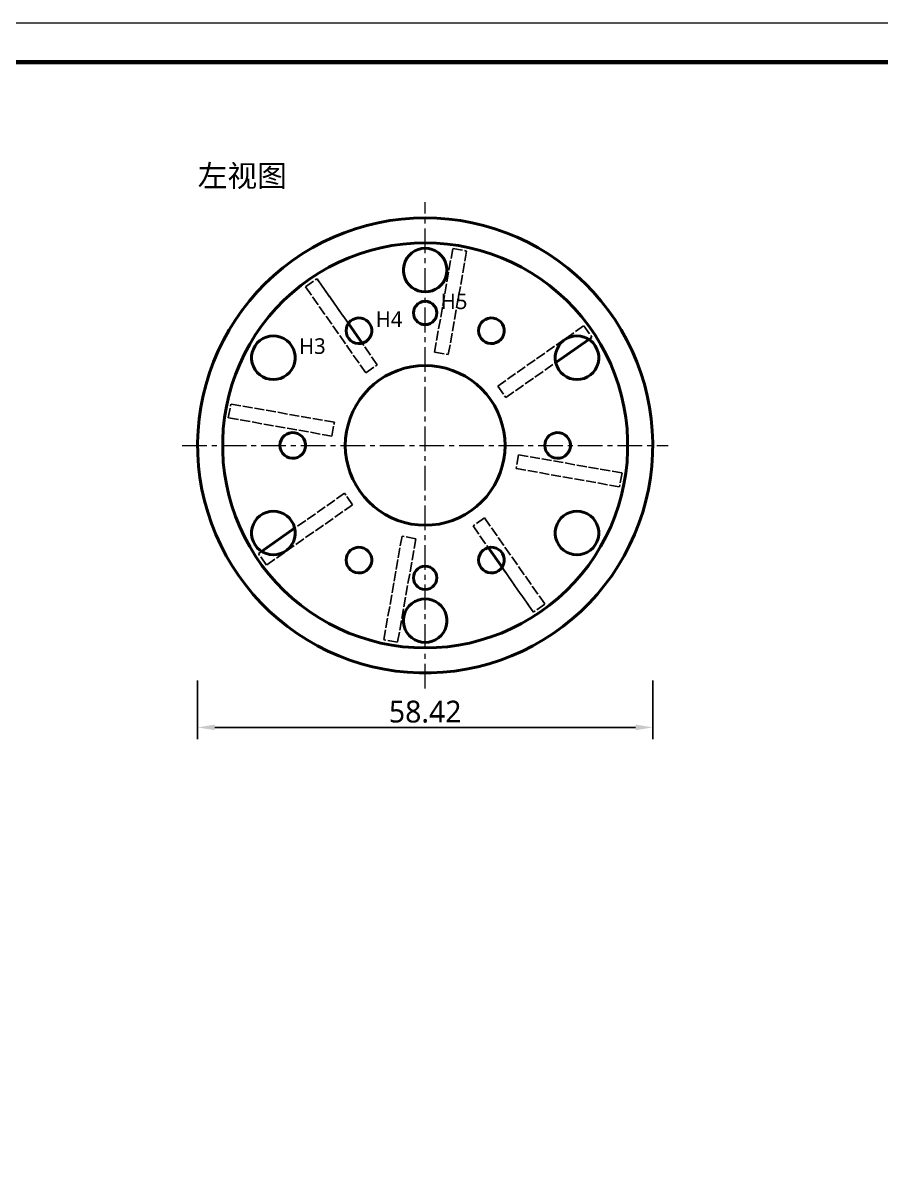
# Model space of a CAD drawing. Header units: millimetres. Extents: x 0 to 420, y 0 to 297.
# Drawn here: x 110.1 to 220.2, y 148.5 to 297 of the extents above; entities that cross this region are included whole.
import ezdxf

# ---------------------------------------------------------------- set-up
doc = ezdxf.new("R2010")
doc.units = ezdxf.units.MM
doc.linetypes.add('CENTER', pattern=[5.08, 3.175, -0.635, 0.635, -0.635])
doc.linetypes.add('DASHED', pattern=[1.524, 1.27, -0.254])
for name, color, linetype, lineweight in [('CENTER', 1, 'CENTER', 18), ('DIM', 3, 'CONTINUOUS', 18), ('FRAME', 7, 'CONTINUOUS', 70), ('HIDDEN', 8, 'DASHED', 25), ('TEXT', 7, 'CONTINUOUS', 25), ('VISIBLE', 7, 'CONTINUOUS', 50)]:
    doc.layers.add(name, color=color, linetype=linetype, lineweight=lineweight)
doc.styles.add('CJK', font='NotoSansCJK-Regular.ttc')
doc.dimstyles.new('GB', dxfattribs={"dimtxt": 2.8, "dimasz": 2.2, "dimexe": 1.5, "dimexo": 1, "dimgap": 0.6, "dimtad": 1, "dimlfac": 100, "dimzin": 12, "dimdsep": 46, "dimtxsty": 'CJK', "dimcen": 2.5, "dimazin": 3, "dimtfac": 0.5, "dimtmove": 2, "dimatfit": 3})

msp = doc.modelspace()

# ---------------------------------------------------------------- linework, layer by layer
at = {"layer": 'CENTER'}
for p, q in [((161.70754, 211.58), (161.70754, 274)), ((130.49754, 242.79), (192.91754, 242.79))]:
    msp.add_line(p, q, dxfattribs=at)
at = {"layer": 'FRAME', "lineweight": 18}
msp.add_lwpolyline([(0, 0), (420, 0), (420, 297), (0, 297)], close=True, dxfattribs=at)
at = {"layer": 'FRAME'}
msp.add_lwpolyline([(25, 5), (415, 5), (415, 292), (25, 292)], close=True, dxfattribs=at)
at = {"layer": 'HIDDEN'}
for points in [[(161.70754, 272), (163.22365, 271.96063), (164.73567, 271.84262), (166.23953, 271.64628), (167.73118, 271.37216), (169.20658, 271.02098), (170.66177, 270.5937), (172.09282, 270.09147), (173.49587, 269.51563), (174.86714, 268.86775), (176.20294, 268.14956), (177.49966, 267.36302), (178.7538, 266.51022), (179.962, 265.59348), (181.12098, 264.61527), (182.22763, 263.57822), (183.27896, 262.48513), (184.27213, 261.33894), (185.20448, 260.14275), (186.07348, 258.89978), (186.8768, 257.61338), (187.61226, 256.28702), (188.27789, 254.92427), (188.87189, 253.52881), (189.39266, 252.10441), (189.8388, 250.65489), (190.2091, 249.18417), (190.50256, 247.69621), (190.7184, 246.19502), (190.85603, 244.68466), (190.91508, 243.16919), (190.89539, 241.65269), (190.79702, 240.13927), (190.62022, 238.63298), (190.36549, 237.13791), (190.03349, 235.65807), (189.62514, 234.19746), (189.14152, 232.76001), (188.58395, 231.3496), (187.95392, 229.97003), (187.25314, 228.62503), (186.48349, 227.31821), (185.64705, 226.05309), (184.74607, 224.8331), (183.78298, 223.66152), (182.76039, 222.5415), (181.68104, 221.47607), (180.54784, 220.4681), (179.36385, 219.5203), (178.13227, 218.63524), (176.8564, 217.81529), (175.5397, 217.06267), (174.18571, 216.37941), (172.79808, 215.76734), (171.38055, 215.22813), (169.93695, 214.76321), (168.47116, 214.37385), (166.98713, 214.0611), (165.48888, 213.82579), (163.98043, 213.66856), (162.46585, 213.58984), (160.94923, 213.58984), (159.43465, 213.66856), (157.9262, 213.82579), (156.42794, 214.0611), (154.94392, 214.37385), (153.47813, 214.76321), (152.03453, 215.22813), (150.617, 215.76734), (149.22937, 216.37941), (147.87538, 217.06267), (146.55867, 217.81529), (145.28281, 218.63524), (144.05123, 219.5203), (142.86724, 220.4681), (141.73404, 221.47607), (140.65469, 222.5415), (139.63209, 223.66152), (138.66901, 224.8331), (137.76803, 226.05309), (136.93159, 227.31821), (136.16194, 228.62503), (135.46116, 229.97003), (134.83113, 231.3496), (134.27356, 232.76001), (133.78994, 234.19746), (133.38158, 235.65807), (133.04959, 237.13791), (132.79485, 238.63298), (132.61806, 240.13927), (132.51969, 241.65269), (132.5, 243.16919), (132.55905, 244.68466), (132.69668, 246.19502), (132.91252, 247.69621), (133.20598, 249.18417), (133.57628, 250.65489), (134.02242, 252.10441), (134.54319, 253.52881), (135.13719, 254.92427), (135.80282, 256.28702), (136.53828, 257.61338), (137.3416, 258.89978), (138.2106, 260.14275), (139.14295, 261.33894), (140.13612, 262.48513), (141.18745, 263.57822), (142.2941, 264.61527), (143.45308, 265.59348), (144.66127, 266.51022), (145.91542, 267.36302), (147.21214, 268.14956), (148.54794, 268.86775), (149.91921, 269.51563), (151.32226, 270.09147), (152.75331, 270.5937), (154.2085, 271.02098), (155.6839, 271.37216), (157.17554, 271.64628), (158.6794, 271.84262), (160.19143, 271.96063), (161.70754, 272)], [(161.70754, 268.79), (163.13982, 268.75052), (164.56775, 268.6322), (165.987, 268.43539), (167.39325, 268.16071), (168.78223, 267.80897), (170.14972, 267.38125), (171.49158, 266.87885), (172.80373, 266.30329), (174.08217, 265.65632), (175.32303, 264.9399), (176.52255, 264.15622), (177.67707, 263.30765), (178.78309, 262.39677), (179.83726, 261.42635), (180.83636, 260.39932), (181.77737, 259.31882), (182.65743, 258.18812), (183.47387, 257.01065), (184.2242, 255.79), (184.90615, 254.52987), (185.51765, 253.23408), (186.05683, 251.90658), (186.52207, 250.55139), (186.91195, 249.17262), (187.22528, 247.77448), (187.46111, 246.36119), (187.61874, 244.93706), (187.69767, 243.50641), (187.69767, 242.07359), (187.61874, 240.64294), (187.46111, 239.21881), (187.22528, 237.80552), (186.91195, 236.40738), (186.52207, 235.02861), (186.05683, 233.67342), (185.51765, 232.34592), (184.90615, 231.05013), (184.2242, 229.79), (183.47387, 228.56935), (182.65743, 227.39188), (181.77737, 226.26118), (180.83636, 225.18068), (179.83726, 224.15365), (178.78309, 223.18323), (177.67707, 222.27235), (176.52255, 221.42378), (175.32303, 220.6401), (174.08217, 219.92368), (172.80373, 219.27671), (171.49158, 218.70115), (170.14972, 218.19875), (168.78223, 217.77103), (167.39325, 217.41929), (165.987, 217.14461), (164.56775, 216.9478), (163.13982, 216.82948), (161.70754, 216.79), (160.27526, 216.82948), (158.84732, 216.9478), (157.42808, 217.14461), (156.02183, 217.41929), (154.63285, 217.77103), (153.26535, 218.19875), (151.9235, 218.70115), (150.61135, 219.27671), (149.33291, 219.92368), (148.09204, 220.6401), (146.89253, 221.42378), (145.73801, 222.27235), (144.63199, 223.18323), (143.57782, 224.15365), (142.57872, 225.18068), (141.63771, 226.26118), (140.75765, 227.39188), (139.94121, 228.56935), (139.19088, 229.79), (138.50893, 231.05013), (137.89743, 232.34592), (137.35825, 233.67342), (136.89301, 235.02861), (136.50313, 236.40738), (136.1898, 237.80552), (135.95396, 239.21881), (135.79634, 240.64294), (135.71741, 242.07359), (135.71741, 243.50641), (135.79634, 244.93706), (135.95396, 246.36119), (136.1898, 247.77448), (136.50313, 249.17262), (136.89301, 250.55139), (137.35825, 251.90658), (137.89743, 253.23408), (138.50893, 254.52987), (139.19088, 255.79), (139.94121, 257.01065), (140.75765, 258.18812), (141.63771, 259.31882), (142.57872, 260.39932), (143.57782, 261.42635), (144.63199, 262.39677), (145.73801, 263.30765), (146.89253, 264.15622), (148.09204, 264.9399), (149.33291, 265.65632), (150.61135, 266.30329), (151.9235, 266.87885), (153.26535, 267.38125), (154.63285, 267.80897), (156.02183, 268.16071), (157.42808, 268.43539), (158.84732, 268.6322), (160.27526, 268.75052), (161.70754, 268.79)], [(161.70754, 268.79), (160.27526, 268.75052), (158.84732, 268.6322), (157.42808, 268.43539), (156.02183, 268.16071), (154.63285, 267.80897), (153.26535, 267.38125), (151.9235, 266.87885), (150.61135, 266.30329), (149.33291, 265.65632), (148.09204, 264.9399), (146.89253, 264.15622), (145.73801, 263.30765), (144.63199, 262.39677), (143.57782, 261.42635), (142.57872, 260.39932), (141.63771, 259.31882), (140.75765, 258.18812), (139.94121, 257.01065), (139.19088, 255.79), (138.50893, 254.52987), (137.89743, 253.23408), (137.35825, 251.90658), (136.89301, 250.55139), (136.50313, 249.17262), (136.1898, 247.77448), (135.95396, 246.36119), (135.79634, 244.93706), (135.71741, 243.50641), (135.71741, 242.07359), (135.79634, 240.64294), (135.95396, 239.21881), (136.1898, 237.80552), (136.50313, 236.40738), (136.89301, 235.02861), (137.35825, 233.67342), (137.89743, 232.34592), (138.50893, 231.05013), (139.19088, 229.79), (139.94121, 228.56935), (140.75765, 227.39188), (141.63771, 226.26118), (142.57872, 225.18068), (143.57782, 224.15365), (144.63199, 223.18323), (145.73801, 222.27235), (146.89253, 221.42378), (148.09204, 220.6401), (149.33291, 219.92368), (150.61135, 219.27671), (151.9235, 218.70115), (153.26535, 218.19875), (154.63285, 217.77103), (156.02183, 217.41929), (157.42808, 217.14461), (158.84732, 216.9478), (160.27526, 216.82948), (161.70754, 216.79), (163.13982, 216.82948), (164.56775, 216.9478), (165.987, 217.14461), (167.39325, 217.41929), (168.78223, 217.77103), (170.14972, 218.19875), (171.49158, 218.70115), (172.80373, 219.27671), (174.08217, 219.92368), (175.32303, 220.6401), (176.52255, 221.42378), (177.67707, 222.27235), (178.78309, 223.18323), (179.83726, 224.15365), (180.83636, 225.18068), (181.77737, 226.26118), (182.65743, 227.39188), (183.47387, 228.56935), (184.2242, 229.79), (184.90615, 231.05013), (185.51765, 232.34592), (186.05683, 233.67342), (186.52207, 235.02861), (186.91195, 236.40738), (187.22528, 237.80552), (187.46111, 239.21881), (187.61874, 240.64294), (187.69767, 242.07359), (187.69767, 243.50641), (187.61874, 244.93706), (187.46111, 246.36119), (187.22528, 247.77448), (186.91195, 249.17262), (186.52207, 250.55139), (186.05683, 251.90658), (185.51765, 253.23408), (184.90615, 254.52987), (184.2242, 255.79), (183.47387, 257.01065), (182.65743, 258.18812), (181.77737, 259.31882), (180.83636, 260.39932), (179.83726, 261.42635), (178.78309, 262.39677), (177.67707, 263.30765), (176.52255, 264.15622), (175.32303, 264.9399), (174.08217, 265.65632), (172.80373, 266.30329), (171.49158, 266.87885), (170.14972, 267.38125), (168.78223, 267.80897), (167.39325, 268.16071), (165.987, 268.43539), (164.56775, 268.6322), (163.13982, 268.75052), (161.70754, 268.79)], [(161.70754, 268.79), (160.27526, 268.75052), (158.84732, 268.6322), (157.42808, 268.43539), (156.02183, 268.16071), (154.63285, 267.80897), (153.26535, 267.38125), (151.9235, 266.87885), (150.61135, 266.30329), (149.33291, 265.65632), (148.09204, 264.9399), (146.89253, 264.15622), (145.73801, 263.30765), (144.63199, 262.39677), (143.57782, 261.42635), (142.57872, 260.39932), (141.63771, 259.31882), (140.75765, 258.18812), (139.94121, 257.01065), (139.19088, 255.79), (138.50893, 254.52987), (137.89743, 253.23408), (137.35825, 251.90658), (136.89301, 250.55139), (136.50313, 249.17262), (136.1898, 247.77448), (135.95396, 246.36119), (135.79634, 244.93706), (135.71741, 243.50641), (135.71741, 242.07359), (135.79634, 240.64294), (135.95396, 239.21881), (136.1898, 237.80552), (136.50313, 236.40738), (136.89301, 235.02861), (137.35825, 233.67342), (137.89743, 232.34592), (138.50893, 231.05013), (139.19088, 229.79), (139.94121, 228.56935), (140.75765, 227.39188), (141.63771, 226.26118), (142.57872, 225.18068), (143.57782, 224.15365), (144.63199, 223.18323), (145.73801, 222.27235), (146.89253, 221.42378), (148.09204, 220.6401), (149.33291, 219.92368), (150.61135, 219.27671), (151.9235, 218.70115), (153.26535, 218.19875), (154.63285, 217.77103), (156.02183, 217.41929), (157.42808, 217.14461), (158.84732, 216.9478), (160.27526, 216.82948), (161.70754, 216.79), (163.13982, 216.82948), (164.56775, 216.9478), (165.987, 217.14461), (167.39325, 217.41929), (168.78223, 217.77103), (170.14972, 218.19875), (171.49158, 218.70115), (172.80373, 219.27671), (174.08217, 219.92368), (175.32303, 220.6401), (176.52255, 221.42378), (177.67707, 222.27235), (178.78309, 223.18323), (179.83726, 224.15365), (180.83636, 225.18068), (181.77737, 226.26118), (182.65743, 227.39188), (183.47387, 228.56935), (184.2242, 229.79), (184.90615, 231.05013), (185.51765, 232.34592), (186.05683, 233.67342), (186.52207, 235.02861), (186.91195, 236.40738), (187.22528, 237.80552), (187.46111, 239.21881), (187.61874, 240.64294), (187.69767, 242.07359), (187.69767, 243.50641), (187.61874, 244.93706), (187.46111, 246.36119), (187.22528, 247.77448), (186.91195, 249.17262), (186.52207, 250.55139), (186.05683, 251.90658), (185.51765, 253.23408), (184.90615, 254.52987), (184.2242, 255.79), (183.47387, 257.01065), (182.65743, 258.18812), (181.77737, 259.31882), (180.83636, 260.39932), (179.83726, 261.42635), (178.78309, 262.39677), (177.67707, 263.30765), (176.52255, 264.15622), (175.32303, 264.9399), (174.08217, 265.65632), (172.80373, 266.30329), (171.49158, 266.87885), (170.14972, 267.38125), (168.78223, 267.80897), (167.39325, 268.16071), (165.987, 268.43539), (164.56775, 268.6322), (163.13982, 268.75052), (161.70754, 268.79)], [(161.70754, 268.09), (161.24667, 268.05181), (160.79838, 267.93829), (160.37489, 267.75253), (159.98774, 267.49959), (159.64751, 267.18639), (159.36347, 266.82145), (159.14337, 266.41475), (158.99322, 265.97736), (158.9171, 265.52122), (158.9171, 265.05878), (158.99322, 264.60264), (159.14337, 264.16525), (159.36347, 263.75855), (159.64751, 263.39361), (159.98774, 263.08041), (160.37489, 262.82747), (160.79838, 262.64171), (161.24667, 262.52819), (161.70754, 262.49), (162.1684, 262.52819), (162.6167, 262.64171), (163.04019, 262.82747), (163.42733, 263.08041), (163.76757, 263.39361), (164.0516, 263.75855), (164.2717, 264.16525), (164.42186, 264.60264), (164.49798, 265.05878), (164.49798, 265.52122), (164.42186, 265.97736), (164.2717, 266.41475), (164.0516, 266.82145), (163.76757, 267.18639), (163.42733, 267.49959), (163.04019, 267.75253), (162.6167, 267.93829), (162.1684, 268.05181), (161.70754, 268.09)], [(162.90499, 254.76398), (165.24924, 268.05888)], [(162.90499, 254.76398), (165.24924, 268.05888)], [(164.67764, 254.45141), (167.02189, 267.74631)], [(164.67764, 254.45141), (167.02189, 267.74631)], [(165.24924, 268.05888), (167.02189, 267.74631)], [(165.24924, 268.05888), (167.02189, 267.74631)], [(146.3441, 263.16216), (147.81858, 264.1946)], [(146.3441, 263.16216), (147.81858, 264.1946)], [(154.08738, 252.10361), (146.3441, 263.16216)], [(154.08738, 252.10361), (146.3441, 263.16216)], [(151.84543, 258.44365), (147.81858, 264.1946)], [(155.56186, 253.13604), (147.81858, 264.1946)], [(161.70754, 261.29), (162.04132, 261.25239), (162.35836, 261.14145), (162.64277, 260.96275), (162.88029, 260.72523), (163.05899, 260.44083), (163.16993, 260.12378), (163.20754, 259.79), (163.16993, 259.45622), (163.05899, 259.13917), (162.88029, 258.85477), (162.64277, 258.61725), (162.35836, 258.43855), (162.04132, 258.32761), (161.70754, 258.29), (161.37376, 258.32761), (161.05671, 258.43855), (160.7723, 258.61725), (160.53479, 258.85477), (160.35609, 259.13917), (160.24515, 259.45622), (160.20754, 259.79), (160.24515, 260.12378), (160.35609, 260.44083), (160.53479, 260.72523), (160.7723, 260.96275), (161.05671, 261.14145), (161.37376, 261.25239), (161.70754, 261.29)], [(151.55754, 257.51243), (151.59039, 257.84006), (151.68765, 258.15464), (151.84543, 258.44365)], [(151.84543, 258.44365), (152.07494, 258.71231), (152.35639, 258.92595), (152.67687, 259.07477), (153.02169, 259.15193), (153.37503, 259.15391), (153.72069, 259.08061), (154.04282, 258.93539), (154.32664, 258.72491), (154.55914, 258.45883), (154.72965, 258.14935), (154.83036, 257.81066), (154.85665, 257.45829), (154.80731, 257.10841), (154.6846, 256.77705), (154.49415, 256.47942), (154.2447, 256.22916), (153.94769, 256.03775), (153.61673, 255.91398)], [(168.55754, 257.51243), (168.59611, 257.86713), (168.71004, 258.20525), (168.89399, 258.51097), (169.13935, 258.77), (169.43466, 258.97023), (169.76612, 259.10229), (170.11821, 259.16001), (170.47448, 259.1407), (170.81827, 259.04524), (171.1335, 258.87812), (171.40543, 258.64714), (171.62135, 258.3631), (171.77117, 258.03928), (171.84787, 257.69083), (171.84787, 257.33404), (171.77117, 256.98558), (171.62135, 256.66177), (171.40543, 256.37773), (171.1335, 256.14675), (170.81827, 255.97962), (170.47448, 255.88417), (170.11821, 255.86485), (169.76612, 255.92257), (169.43466, 256.05464), (169.13935, 256.25486), (168.89399, 256.51389), (168.71004, 256.81961), (168.59611, 257.15773), (168.55754, 257.51243)], [(153.61673, 255.91398), (153.28709, 255.86435), (152.9542, 255.882), (152.63165, 255.96619), (152.33261, 256.1135), (152.06929, 256.31791), (151.85242, 256.57108), (151.69086, 256.86267), (151.59121, 257.18078), (151.55754, 257.51243)], [(171.02114, 250.41015), (182.0797, 258.15344)], [(171.02114, 250.41015), (182.0797, 258.15344)], [(182.0797, 258.15344), (183.11213, 256.67896)], [(182.0797, 258.15344), (183.11213, 256.67896)], [(142.22197, 256.84), (141.7611, 256.80181), (141.31281, 256.68829), (140.88931, 256.50253), (140.50217, 256.24959), (140.16194, 255.93639), (139.8779, 255.57145), (139.6578, 255.16475), (139.50765, 254.72736), (139.43153, 254.27122), (139.43153, 253.80878), (139.50765, 253.35264), (139.6578, 252.91525), (139.8779, 252.50855), (140.16194, 252.14361), (140.50217, 251.83041), (140.88931, 251.57747), (141.31281, 251.39171), (141.7611, 251.27819), (142.22197, 251.24), (142.68283, 251.27819), (143.13113, 251.39171), (143.55462, 251.57747), (143.94176, 251.83041), (144.28199, 252.14361), (144.56603, 252.50855), (144.78613, 252.91525), (144.93629, 253.35264), (145.0124, 253.80878), (145.0124, 254.27122), (144.93629, 254.72736), (144.78613, 255.16475), (144.56603, 255.57145), (144.28199, 255.93639), (143.94176, 256.24959), (143.55462, 256.50253), (143.13113, 256.68829), (142.68283, 256.80181), (142.22197, 256.84)], [(155.56186, 253.13604), (153.61673, 255.91398)], [(172.05358, 248.93568), (183.11213, 256.67896)], [(178.46196, 253.42288), (178.39802, 253.87427), (178.40817, 254.33006), (178.49216, 254.77816), (178.64775, 255.20668), (178.87082, 255.60428), (179.15546, 255.96041), (179.49412, 256.26563), (179.87781, 256.51184), (180.29638, 256.69252), (180.73872, 256.80288), (181.19311, 256.84)], [(178.46196, 253.42288), (178.59861, 252.98711), (178.80428, 252.57935), (179.07351, 252.21044), (179.39912, 251.89021), (179.77245, 251.62717), (180.18358, 251.42832), (180.62157, 251.29895), (181.07476, 251.2425), (181.5311, 251.26047), (181.97845, 251.35239), (182.40491, 251.51581), (182.79912, 251.74637), (183.15062, 252.03796), (183.45003, 252.38281), (183.68941, 252.77174), (183.86238, 253.19441), (183.96433, 253.63958), (183.99256, 254.0954), (183.94632, 254.54975), (183.82683, 254.99053), (183.63728, 255.40603), (183.3827, 255.78519), (183.06988, 256.11792), (182.70712, 256.39537)], [(181.19311, 256.84), (181.59166, 256.81149), (181.98209, 256.72654), (182.35645, 256.58689), (182.70712, 256.39537)], [(182.70712, 256.39537), (183.11213, 256.67896)], [(162.90499, 254.76398), (164.67764, 254.45141)], [(162.90499, 254.76398), (164.67764, 254.45141)], [(161.70754, 253.04), (162.60089, 253.001), (163.48743, 252.88428), (164.36043, 252.69074), (165.21325, 252.42185), (166.03938, 252.07965), (166.83254, 251.66676), (167.5867, 251.18631), (168.29611, 250.64196), (168.95538, 250.03784), (169.55949, 249.37857), (170.10385, 248.66916), (170.5843, 247.915), (170.99719, 247.12184), (171.33939, 246.29571), (171.60828, 245.4429), (171.80182, 244.56989), (171.91853, 243.68335), (171.95754, 242.79), (171.91853, 241.89665), (171.80182, 241.01011), (171.60828, 240.1371), (171.33939, 239.28429), (170.99719, 238.45816), (170.5843, 237.665), (170.10385, 236.91084), (169.55949, 236.20143), (168.95538, 235.54216), (168.29611, 234.93804), (167.5867, 234.39369), (166.83254, 233.91324), (166.03938, 233.50035), (165.21325, 233.15815), (164.36043, 232.88926), (163.48743, 232.69572), (162.60089, 232.579), (161.70754, 232.54), (160.81419, 232.579), (159.92764, 232.69572), (159.05464, 232.88926), (158.20183, 233.15815), (157.3757, 233.50035), (156.58254, 233.91324), (155.82838, 234.39369), (155.11897, 234.93804), (154.45969, 235.54216), (153.85558, 236.20143), (153.31123, 236.91084), (152.83078, 237.665), (152.41788, 238.45816), (152.07569, 239.28429), (151.8068, 240.1371), (151.61326, 241.01011), (151.49654, 241.89665), (151.45754, 242.79), (151.49654, 243.68335), (151.61326, 244.56989), (151.8068, 245.4429), (152.07569, 246.29571), (152.41788, 247.12184), (152.83078, 247.915), (153.31123, 248.66916), (153.85558, 249.37857), (154.45969, 250.03784), (155.11897, 250.64196), (155.82838, 251.18631), (156.58254, 251.66676), (157.3757, 252.07965), (158.20183, 252.42185), (159.05464, 252.69074), (159.92764, 252.88428), (160.81419, 253.001), (161.70754, 253.04)], [(154.08738, 252.10361), (155.56186, 253.13604)], [(154.08738, 252.10361), (155.56186, 253.13604)], [(172.05358, 248.93568), (178.46196, 253.42288)], [(171.02114, 250.41015), (172.05358, 248.93568)], [(171.02114, 250.41015), (172.05358, 248.93568)], [(136.43866, 246.3317), (136.75122, 248.10436)], [(136.43866, 246.3317), (136.75122, 248.10436)], [(150.04613, 245.76011), (136.75122, 248.10436)], [(150.04613, 245.76011), (136.75122, 248.10436)], [(149.73356, 243.98745), (136.43866, 246.3317)], [(149.73356, 243.98745), (136.43866, 246.3317)], [(149.73356, 243.98745), (150.04613, 245.76011)], [(149.73356, 243.98745), (150.04613, 245.76011)], [(143.05754, 242.79), (143.09611, 243.1447), (143.21004, 243.48282), (143.39399, 243.78854), (143.63935, 244.04757), (143.93466, 244.24779), (144.26612, 244.37986), (144.61821, 244.43758), (144.97448, 244.41826), (145.31827, 244.32281), (145.6335, 244.15569), (145.90543, 243.9247), (146.12135, 243.64066), (146.27117, 243.31685), (146.34787, 242.9684), (146.34787, 242.6116), (146.27117, 242.26315), (146.12135, 241.93934), (145.90543, 241.6553), (145.6335, 241.42431), (145.31827, 241.25719), (144.97448, 241.16174), (144.61821, 241.14242), (144.26612, 241.20014), (143.93466, 241.33221), (143.63935, 241.53243), (143.39399, 241.79146), (143.21004, 242.09718), (143.09611, 242.4353), (143.05754, 242.79)], [(177.05754, 242.79), (177.09611, 243.1447), (177.21004, 243.48282), (177.39399, 243.78854), (177.63935, 244.04757), (177.93466, 244.24779), (178.26612, 244.37986), (178.61821, 244.43758), (178.97448, 244.41826), (179.31827, 244.32281), (179.6335, 244.15569), (179.90543, 243.9247), (180.12135, 243.64066), (180.27117, 243.31685), (180.34787, 242.9684), (180.34787, 242.6116), (180.27117, 242.26315), (180.12135, 241.93934), (179.90543, 241.6553), (179.6335, 241.42431), (179.31827, 241.25719), (178.97448, 241.16174), (178.61821, 241.14242), (178.26612, 241.20014), (177.93466, 241.33221), (177.63935, 241.53243), (177.39399, 241.79146), (177.21004, 242.09718), (177.09611, 242.4353), (177.05754, 242.79)], [(173.68152, 241.59255), (173.36895, 239.81989)], [(173.68152, 241.59255), (173.36895, 239.81989)], [(173.68152, 241.59255), (186.97642, 239.2483)], [(173.68152, 241.59255), (186.97642, 239.2483)], [(173.36895, 239.81989), (186.66385, 237.47564)], [(173.36895, 239.81989), (186.66385, 237.47564)], [(186.97642, 239.2483), (186.66385, 237.47564)], [(186.97642, 239.2483), (186.66385, 237.47564)], [(151.3615, 236.64432), (140.30294, 228.90104)], [(151.3615, 236.64432), (144.95311, 232.15712)], [(152.39393, 235.16985), (151.3615, 236.64432)], [(152.39393, 235.16985), (151.3615, 236.64432)], [(152.39393, 235.16985), (141.33538, 227.42656)], [(152.39393, 235.16985), (141.33538, 227.42656)], [(142.22197, 234.34), (141.7741, 234.30395), (141.33776, 234.19672), (140.92419, 234.02108), (140.54404, 233.78155), (140.2071, 233.4843), (139.92204, 233.13698), (139.69621, 232.74854), (139.53542, 232.32898), (139.44381, 231.88909), (139.42375, 231.44022), (139.47573, 230.99392), (139.59844, 230.56168), (139.7887, 230.15464), (140.04163, 229.78326), (140.3507, 229.45713), (140.70795, 229.18463)], [(144.95311, 232.15712), (144.81086, 232.60659), (144.59522, 233.02582), (144.3123, 233.40293), (143.97012, 233.72723), (143.57838, 233.98952), (143.14818, 234.18237), (142.69173, 234.30031), (142.22197, 234.34)], [(169.32769, 233.47639), (167.85322, 232.44396)], [(169.32769, 233.47639), (167.85322, 232.44396)], [(169.32769, 233.47639), (177.07097, 222.41784)], [(169.32769, 233.47639), (177.07097, 222.41784)], [(181.19311, 234.34), (180.73225, 234.30181), (180.28395, 234.18829), (179.86046, 234.00253), (179.47331, 233.74959), (179.13308, 233.43639), (178.84904, 233.07145), (178.62894, 232.66475), (178.47879, 232.22736), (178.40267, 231.77122), (178.40267, 231.30878), (178.47879, 230.85264), (178.62894, 230.41525), (178.84904, 230.00855), (179.13308, 229.64361), (179.47331, 229.33041), (179.86046, 229.07747), (180.28395, 228.89171), (180.73225, 228.77819), (181.19311, 228.74), (181.65398, 228.77819), (182.10227, 228.89171), (182.52576, 229.07747), (182.91291, 229.33041), (183.25314, 229.64361), (183.53718, 230.00855), (183.75728, 230.41525), (183.90743, 230.85264), (183.98355, 231.30878), (183.98355, 231.77122), (183.90743, 232.22736), (183.75728, 232.66475), (183.53718, 233.07145), (183.25314, 233.43639), (182.91291, 233.74959), (182.52576, 234.00253), (182.10227, 234.18829), (181.65398, 234.30181), (181.19311, 234.34)], [(144.95311, 232.15712), (145.01798, 231.6893), (145.0033, 231.21723), (144.90948, 230.75434), (144.7392, 230.3138), (144.49729, 229.90816), (144.19064, 229.54894), (143.82798, 229.24637), (143.41963, 229.00907), (142.97719, 228.84377), (142.51327, 228.75519), (142.04107, 228.74585), (141.574, 228.81601), (141.12538, 228.96367), (140.70795, 229.18463)], [(167.85322, 232.44396), (169.79835, 229.66602)], [(167.85322, 232.44396), (175.5965, 221.3854)], [(158.73743, 231.12859), (156.39318, 217.83369)], [(158.73743, 231.12859), (156.39318, 217.83369)], [(160.51009, 230.81602), (158.16584, 217.52112)], [(160.51009, 230.81602), (158.16584, 217.52112)], [(160.51009, 230.81602), (158.73743, 231.12859)], [(160.51009, 230.81602), (158.73743, 231.12859)], [(140.70795, 229.18463), (140.30294, 228.90104)], [(141.33538, 227.42656), (140.30294, 228.90104)], [(141.33538, 227.42656), (140.30294, 228.90104)], [(151.55754, 228.06757), (151.59611, 228.42227), (151.71004, 228.76039), (151.89399, 229.06611), (152.13935, 229.32514), (152.43466, 229.52536), (152.76612, 229.65743), (153.11821, 229.71515), (153.47448, 229.69583), (153.81827, 229.60038), (154.1335, 229.43325), (154.40543, 229.20227), (154.62135, 228.91823), (154.77117, 228.59442), (154.84787, 228.24596), (154.84787, 227.88917), (154.77117, 227.54072), (154.62135, 227.2169), (154.40543, 226.93286), (154.1335, 226.70188), (153.81827, 226.53476), (153.47448, 226.4393), (153.11821, 226.41999), (152.76612, 226.47771), (152.43466, 226.60977), (152.13935, 226.81), (151.89399, 227.06903), (151.71004, 227.37475), (151.59611, 227.71287), (151.55754, 228.06757)], [(168.55754, 228.06757), (168.59732, 228.4277), (168.71474, 228.77046), (168.90415, 229.07933), (169.1564, 229.33942), (169.45933, 229.53818), (169.79835, 229.66602)], [(169.79835, 229.66602), (170.1572, 229.7168), (170.51849, 229.688), (170.86477, 229.58102), (171.17934, 229.40102), (171.44702, 229.15669), (171.6549, 228.8598), (171.79295, 228.52469), (171.85451, 228.16753), (171.8366, 227.80554), (171.74009, 227.4562), (171.56965, 227.13635)], [(161.70754, 227.29), (162.04132, 227.25239), (162.35836, 227.14145), (162.64277, 226.96275), (162.88029, 226.72523), (163.05899, 226.44083), (163.16993, 226.12378), (163.20754, 225.79), (163.16993, 225.45622), (163.05899, 225.13917), (162.88029, 224.85477), (162.64277, 224.61725), (162.35836, 224.43855), (162.04132, 224.32761), (161.70754, 224.29), (161.37376, 224.32761), (161.05671, 224.43855), (160.7723, 224.61725), (160.53479, 224.85477), (160.35609, 225.13917), (160.24515, 225.45622), (160.20754, 225.79), (160.24515, 226.12378), (160.35609, 226.44083), (160.53479, 226.72523), (160.7723, 226.96275), (161.05671, 227.14145), (161.37376, 227.25239), (161.70754, 227.29)], [(171.56965, 227.13635), (171.34342, 226.87079), (171.06641, 226.65872), (170.75101, 226.50964), (170.41131, 226.4302), (170.06251, 226.42395), (169.72019, 226.49118), (169.39965, 226.62888), (169.11523, 226.83089), (168.87964, 227.08819), (168.70341, 227.38926), (168.59442, 227.72066), (168.55754, 228.06757)], [(171.56965, 227.13635), (175.5965, 221.3854)], [(161.70754, 223.09), (161.24667, 223.05181), (160.79838, 222.93829), (160.37489, 222.75253), (159.98774, 222.49959), (159.64751, 222.18639), (159.36347, 221.82145), (159.14337, 221.41475), (158.99322, 220.97736), (158.9171, 220.52122), (158.9171, 220.05878), (158.99322, 219.60264), (159.14337, 219.16525), (159.36347, 218.75855), (159.64751, 218.39361), (159.98774, 218.08041), (160.37489, 217.82747), (160.79838, 217.64171), (161.24667, 217.52819), (161.70754, 217.49), (162.1684, 217.52819), (162.6167, 217.64171), (163.04019, 217.82747), (163.42733, 218.08041), (163.76757, 218.39361), (164.0516, 218.75855), (164.2717, 219.16525), (164.42186, 219.60264), (164.49798, 220.05878), (164.49798, 220.52122), (164.42186, 220.97736), (164.2717, 221.41475), (164.0516, 221.82145), (163.76757, 222.18639), (163.42733, 222.49959), (163.04019, 222.75253), (162.6167, 222.93829), (162.1684, 223.05181), (161.70754, 223.09)], [(177.07097, 222.41784), (175.5965, 221.3854)], [(177.07097, 222.41784), (175.5965, 221.3854)], [(158.16584, 217.52112), (156.39318, 217.83369)], [(158.16584, 217.52112), (156.39318, 217.83369)]]:
    msp.add_lwpolyline(points, dxfattribs=at)
at = {"layer": 'VISIBLE'}
for points in [[(161.70754, 272), (163.22365, 271.96063), (164.73567, 271.84262), (166.23953, 271.64628), (167.73118, 271.37216), (169.20658, 271.02098), (170.66177, 270.5937), (172.09282, 270.09147), (173.49587, 269.51563), (174.86714, 268.86775), (176.20294, 268.14956), (177.49966, 267.36302), (178.7538, 266.51022), (179.962, 265.59348), (181.12098, 264.61527), (182.22763, 263.57822), (183.27896, 262.48513), (184.27213, 261.33894), (185.20448, 260.14275), (186.07348, 258.89978), (186.8768, 257.61338), (187.61226, 256.28702), (188.27789, 254.92427), (188.87189, 253.52881), (189.39266, 252.10441), (189.8388, 250.65489), (190.2091, 249.18417), (190.50256, 247.69621), (190.7184, 246.19502), (190.85603, 244.68466), (190.91508, 243.16919), (190.89539, 241.65269), (190.79702, 240.13927), (190.62022, 238.63298), (190.36549, 237.13791), (190.03349, 235.65807), (189.62514, 234.19746), (189.14152, 232.76001), (188.58395, 231.3496), (187.95392, 229.97003), (187.25314, 228.62503), (186.48349, 227.31821), (185.64705, 226.05309), (184.74607, 224.8331), (183.78298, 223.66152), (182.76039, 222.5415), (181.68104, 221.47607), (180.54784, 220.4681), (179.36385, 219.5203), (178.13227, 218.63524), (176.8564, 217.81529), (175.5397, 217.06267), (174.18571, 216.37941), (172.79808, 215.76734), (171.38055, 215.22813), (169.93695, 214.76321), (168.47116, 214.37385), (166.98713, 214.0611), (165.48888, 213.82579), (163.98043, 213.66856), (162.46585, 213.58984), (160.94923, 213.58984), (159.43465, 213.66856), (157.9262, 213.82579), (156.42794, 214.0611), (154.94392, 214.37385), (153.47813, 214.76321), (152.03453, 215.22813), (150.617, 215.76734), (149.22937, 216.37941), (147.87538, 217.06267), (146.55867, 217.81529), (145.28281, 218.63524), (144.05123, 219.5203), (142.86724, 220.4681), (141.73404, 221.47607), (140.65469, 222.5415), (139.63209, 223.66152), (138.66901, 224.8331), (137.76803, 226.05309), (136.93159, 227.31821), (136.16194, 228.62503), (135.46116, 229.97003), (134.83113, 231.3496), (134.27356, 232.76001), (133.78994, 234.19746), (133.38158, 235.65807), (133.04959, 237.13791), (132.79485, 238.63298), (132.61806, 240.13927), (132.51969, 241.65269), (132.5, 243.16919), (132.55905, 244.68466), (132.69668, 246.19502), (132.91252, 247.69621), (133.20598, 249.18417), (133.57628, 250.65489), (134.02242, 252.10441), (134.54319, 253.52881), (135.13719, 254.92427), (135.80282, 256.28702), (136.53828, 257.61338), (137.3416, 258.89978), (138.2106, 260.14275), (139.14295, 261.33894), (140.13612, 262.48513), (141.18745, 263.57822), (142.2941, 264.61527), (143.45308, 265.59348), (144.66127, 266.51022), (145.91542, 267.36302), (147.21214, 268.14956), (148.54794, 268.86775), (149.91921, 269.51563), (151.32226, 270.09147), (152.75331, 270.5937), (154.2085, 271.02098), (155.6839, 271.37216), (157.17554, 271.64628), (158.6794, 271.84262), (160.19143, 271.96063), (161.70754, 272)], [(161.70754, 268.79), (163.13982, 268.75052), (164.56775, 268.6322), (165.987, 268.43539), (167.39325, 268.16071), (168.78223, 267.80897), (170.14972, 267.38125), (171.49158, 266.87885), (172.80373, 266.30329), (174.08217, 265.65632), (175.32303, 264.9399), (176.52255, 264.15622), (177.67707, 263.30765), (178.78309, 262.39677), (179.83726, 261.42635), (180.83636, 260.39932), (181.77737, 259.31882), (182.65743, 258.18812), (183.47387, 257.01065), (184.2242, 255.79), (184.90615, 254.52987), (185.51765, 253.23408), (186.05683, 251.90658), (186.52207, 250.55139), (186.91195, 249.17262), (187.22528, 247.77448), (187.46111, 246.36119), (187.61874, 244.93706), (187.69767, 243.50641), (187.69767, 242.07359), (187.61874, 240.64294), (187.46111, 239.21881), (187.22528, 237.80552), (186.91195, 236.40738), (186.52207, 235.02861), (186.05683, 233.67342), (185.51765, 232.34592), (184.90615, 231.05013), (184.2242, 229.79), (183.47387, 228.56935), (182.65743, 227.39188), (181.77737, 226.26118), (180.83636, 225.18068), (179.83726, 224.15365), (178.78309, 223.18323), (177.67707, 222.27235), (176.52255, 221.42378), (175.32303, 220.6401), (174.08217, 219.92368), (172.80373, 219.27671), (171.49158, 218.70115), (170.14972, 218.19875), (168.78223, 217.77103), (167.39325, 217.41929), (165.987, 217.14461), (164.56775, 216.9478), (163.13982, 216.82948), (161.70754, 216.79), (160.27526, 216.82948), (158.84732, 216.9478), (157.42808, 217.14461), (156.02183, 217.41929), (154.63285, 217.77103), (153.26535, 218.19875), (151.9235, 218.70115), (150.61135, 219.27671), (149.33291, 219.92368), (148.09204, 220.6401), (146.89253, 221.42378), (145.73801, 222.27235), (144.63199, 223.18323), (143.57782, 224.15365), (142.57872, 225.18068), (141.63771, 226.26118), (140.75765, 227.39188), (139.94121, 228.56935), (139.19088, 229.79), (138.50893, 231.05013), (137.89743, 232.34592), (137.35825, 233.67342), (136.89301, 235.02861), (136.50313, 236.40738), (136.1898, 237.80552), (135.95396, 239.21881), (135.79634, 240.64294), (135.71741, 242.07359), (135.71741, 243.50641), (135.79634, 244.93706), (135.95396, 246.36119), (136.1898, 247.77448), (136.50313, 249.17262), (136.89301, 250.55139), (137.35825, 251.90658), (137.89743, 253.23408), (138.50893, 254.52987), (139.19088, 255.79), (139.94121, 257.01065), (140.75765, 258.18812), (141.63771, 259.31882), (142.57872, 260.39932), (143.57782, 261.42635), (144.63199, 262.39677), (145.73801, 263.30765), (146.89253, 264.15622), (148.09204, 264.9399), (149.33291, 265.65632), (150.61135, 266.30329), (151.9235, 266.87885), (153.26535, 267.38125), (154.63285, 267.80897), (156.02183, 268.16071), (157.42808, 268.43539), (158.84732, 268.6322), (160.27526, 268.75052), (161.70754, 268.79)], [(161.70754, 268.09), (161.24667, 268.05181), (160.79838, 267.93829), (160.37489, 267.75253), (159.98774, 267.49959), (159.64751, 267.18639), (159.36347, 266.82145), (159.14337, 266.41475), (158.99322, 265.97736), (158.9171, 265.52122), (158.9171, 265.05878), (158.99322, 264.60264), (159.14337, 264.16525), (159.36347, 263.75855), (159.64751, 263.39361), (159.98774, 263.08041), (160.37489, 262.82747), (160.79838, 262.64171), (161.24667, 262.52819), (161.70754, 262.49), (162.1684, 262.52819), (162.6167, 262.64171), (163.04019, 262.82747), (163.42733, 263.08041), (163.76757, 263.39361), (164.0516, 263.75855), (164.2717, 264.16525), (164.42186, 264.60264), (164.49798, 265.05878), (164.49798, 265.52122), (164.42186, 265.97736), (164.2717, 266.41475), (164.0516, 266.82145), (163.76757, 267.18639), (163.42733, 267.49959), (163.04019, 267.75253), (162.6167, 267.93829), (162.1684, 268.05181), (161.70754, 268.09)], [(161.70754, 261.29), (161.37376, 261.25239), (161.05671, 261.14145), (160.7723, 260.96275), (160.53479, 260.72523), (160.35609, 260.44083), (160.24515, 260.12378), (160.20754, 259.79), (160.24515, 259.45622), (160.35609, 259.13917), (160.53479, 258.85477), (160.7723, 258.61725), (161.05671, 258.43855), (161.37376, 258.32761), (161.70754, 258.29), (162.04132, 258.32761), (162.35836, 258.43855), (162.64277, 258.61725), (162.88029, 258.85477), (163.05899, 259.13917), (163.16993, 259.45622), (163.20754, 259.79), (163.16993, 260.12378), (163.05899, 260.44083), (162.88029, 260.72523), (162.64277, 260.96275), (162.35836, 261.14145), (162.04132, 261.25239), (161.70754, 261.29)], [(151.55754, 257.51243), (151.59611, 257.15773), (151.71004, 256.81961), (151.89399, 256.51389), (152.13935, 256.25486), (152.43466, 256.05464), (152.76612, 255.92257), (153.11821, 255.86485), (153.47448, 255.88417), (153.81827, 255.97962), (154.1335, 256.14675), (154.40543, 256.37773), (154.62135, 256.66177), (154.77117, 256.98558), (154.84787, 257.33404), (154.84787, 257.69083), (154.77117, 258.03928), (154.62135, 258.3631), (154.40543, 258.64714), (154.1335, 258.87812), (153.81827, 259.04524), (153.47448, 259.1407), (153.11821, 259.16001), (152.76612, 259.10229), (152.43466, 258.97023), (152.13935, 258.77), (151.89399, 258.51097), (151.71004, 258.20525), (151.59611, 257.86713), (151.55754, 257.51243)], [(153.61673, 255.91398), (151.84543, 258.44365)], [(168.55754, 257.51243), (168.59611, 257.15773), (168.71004, 256.81961), (168.89399, 256.51389), (169.13935, 256.25486), (169.43466, 256.05464), (169.76612, 255.92257), (170.11821, 255.86485), (170.47448, 255.88417), (170.81827, 255.97962), (171.1335, 256.14675), (171.40543, 256.37773), (171.62135, 256.66177), (171.77117, 256.98558), (171.84787, 257.33404), (171.84787, 257.69083), (171.77117, 258.03928), (171.62135, 258.3631), (171.40543, 258.64714), (171.1335, 258.87812), (170.81827, 259.04524), (170.47448, 259.1407), (170.11821, 259.16001), (169.76612, 259.10229), (169.43466, 258.97023), (169.13935, 258.77), (168.89399, 258.51097), (168.71004, 258.20525), (168.59611, 257.86713), (168.55754, 257.51243)], [(142.22197, 256.84), (141.7611, 256.80181), (141.31281, 256.68829), (140.88931, 256.50253), (140.50217, 256.24959), (140.16194, 255.93639), (139.8779, 255.57145), (139.6578, 255.16475), (139.50765, 254.72736), (139.43153, 254.27122), (139.43153, 253.80878), (139.50765, 253.35264), (139.6578, 252.91525), (139.8779, 252.50855), (140.16194, 252.14361), (140.50217, 251.83041), (140.88931, 251.57747), (141.31281, 251.39171), (141.7611, 251.27819), (142.22197, 251.24), (142.68283, 251.27819), (143.13113, 251.39171), (143.55462, 251.57747), (143.94176, 251.83041), (144.28199, 252.14361), (144.56603, 252.50855), (144.78613, 252.91525), (144.93629, 253.35264), (145.0124, 253.80878), (145.0124, 254.27122), (144.93629, 254.72736), (144.78613, 255.16475), (144.56603, 255.57145), (144.28199, 255.93639), (143.94176, 256.24959), (143.55462, 256.50253), (143.13113, 256.68829), (142.68283, 256.80181), (142.22197, 256.84)], [(181.19311, 256.84), (180.73225, 256.80181), (180.28395, 256.68829), (179.86046, 256.50253), (179.47331, 256.24959), (179.13308, 255.93639), (178.84904, 255.57145), (178.62894, 255.16475), (178.47879, 254.72736), (178.40267, 254.27122), (178.40267, 253.80878), (178.47879, 253.35264), (178.62894, 252.91525), (178.84904, 252.50855), (179.13308, 252.14361), (179.47331, 251.83041), (179.86046, 251.57747), (180.28395, 251.39171), (180.73225, 251.27819), (181.19311, 251.24), (181.65398, 251.27819), (182.10227, 251.39171), (182.52576, 251.57747), (182.91291, 251.83041), (183.25314, 252.14361), (183.53718, 252.50855), (183.75728, 252.91525), (183.90743, 253.35264), (183.98355, 253.80878), (183.98355, 254.27122), (183.90743, 254.72736), (183.75728, 255.16475), (183.53718, 255.57145), (183.25314, 255.93639), (182.91291, 256.24959), (182.52576, 256.50253), (182.10227, 256.68829), (181.65398, 256.80181), (181.19311, 256.84)], [(178.46196, 253.42288), (182.70712, 256.39537)], [(161.70754, 253.04), (162.60089, 253.001), (163.48743, 252.88428), (164.36043, 252.69074), (165.21325, 252.42185), (166.03938, 252.07965), (166.83254, 251.66676), (167.5867, 251.18631), (168.29611, 250.64196), (168.95538, 250.03784), (169.55949, 249.37857), (170.10385, 248.66916), (170.5843, 247.915), (170.99719, 247.12184), (171.33939, 246.29571), (171.60828, 245.4429), (171.80182, 244.56989), (171.91853, 243.68335), (171.95754, 242.79), (171.91853, 241.89665), (171.80182, 241.01011), (171.60828, 240.1371), (171.33939, 239.28429), (170.99719, 238.45816), (170.5843, 237.665), (170.10385, 236.91084), (169.55949, 236.20143), (168.95538, 235.54216), (168.29611, 234.93804), (167.5867, 234.39369), (166.83254, 233.91324), (166.03938, 233.50035), (165.21325, 233.15815), (164.36043, 232.88926), (163.48743, 232.69572), (162.60089, 232.579), (161.70754, 232.54), (160.81419, 232.579), (159.92764, 232.69572), (159.05464, 232.88926), (158.20183, 233.15815), (157.3757, 233.50035), (156.58254, 233.91324), (155.82838, 234.39369), (155.11897, 234.93804), (154.45969, 235.54216), (153.85558, 236.20143), (153.31123, 236.91084), (152.83078, 237.665), (152.41788, 238.45816), (152.07569, 239.28429), (151.8068, 240.1371), (151.61326, 241.01011), (151.49654, 241.89665), (151.45754, 242.79), (151.49654, 243.68335), (151.61326, 244.56989), (151.8068, 245.4429), (152.07569, 246.29571), (152.41788, 247.12184), (152.83078, 247.915), (153.31123, 248.66916), (153.85558, 249.37857), (154.45969, 250.03784), (155.11897, 250.64196), (155.82838, 251.18631), (156.58254, 251.66676), (157.3757, 252.07965), (158.20183, 252.42185), (159.05464, 252.69074), (159.92764, 252.88428), (160.81419, 253.001), (161.70754, 253.04)], [(143.05754, 242.79), (143.09611, 242.4353), (143.21004, 242.09718), (143.39399, 241.79146), (143.63935, 241.53243), (143.93466, 241.33221), (144.26612, 241.20014), (144.61821, 241.14242), (144.97448, 241.16174), (145.31827, 241.25719), (145.6335, 241.42431), (145.90543, 241.6553), (146.12135, 241.93934), (146.27117, 242.26315), (146.34787, 242.6116), (146.34787, 242.9684), (146.27117, 243.31685), (146.12135, 243.64066), (145.90543, 243.9247), (145.6335, 244.15569), (145.31827, 244.32281), (144.97448, 244.41826), (144.61821, 244.43758), (144.26612, 244.37986), (143.93466, 244.24779), (143.63935, 244.04757), (143.39399, 243.78854), (143.21004, 243.48282), (143.09611, 243.1447), (143.05754, 242.79)], [(177.05754, 242.79), (177.09611, 242.4353), (177.21004, 242.09718), (177.39399, 241.79146), (177.63935, 241.53243), (177.93466, 241.33221), (178.26612, 241.20014), (178.61821, 241.14242), (178.97448, 241.16174), (179.31827, 241.25719), (179.6335, 241.42431), (179.90543, 241.6553), (180.12135, 241.93934), (180.27117, 242.26315), (180.34787, 242.6116), (180.34787, 242.9684), (180.27117, 243.31685), (180.12135, 243.64066), (179.90543, 243.9247), (179.6335, 244.15569), (179.31827, 244.32281), (178.97448, 244.41826), (178.61821, 244.43758), (178.26612, 244.37986), (177.93466, 244.24779), (177.63935, 244.04757), (177.39399, 243.78854), (177.21004, 243.48282), (177.09611, 243.1447), (177.05754, 242.79)], [(142.22197, 234.34), (141.7611, 234.30181), (141.31281, 234.18829), (140.88931, 234.00253), (140.50217, 233.74959), (140.16194, 233.43639), (139.8779, 233.07145), (139.6578, 232.66475), (139.50765, 232.22736), (139.43153, 231.77122), (139.43153, 231.30878), (139.50765, 230.85264), (139.6578, 230.41525), (139.8779, 230.00855), (140.16194, 229.64361), (140.50217, 229.33041), (140.88931, 229.07747), (141.31281, 228.89171), (141.7611, 228.77819), (142.22197, 228.74), (142.68283, 228.77819), (143.13113, 228.89171), (143.55462, 229.07747), (143.94176, 229.33041), (144.28199, 229.64361), (144.56603, 230.00855), (144.78613, 230.41525), (144.93629, 230.85264), (145.0124, 231.30878), (145.0124, 231.77122), (144.93629, 232.22736), (144.78613, 232.66475), (144.56603, 233.07145), (144.28199, 233.43639), (143.94176, 233.74959), (143.55462, 234.00253), (143.13113, 234.18829), (142.68283, 234.30181), (142.22197, 234.34)], [(181.19311, 234.34), (180.73225, 234.30181), (180.28395, 234.18829), (179.86046, 234.00253), (179.47331, 233.74959), (179.13308, 233.43639), (178.84904, 233.07145), (178.62894, 232.66475), (178.47879, 232.22736), (178.40267, 231.77122), (178.40267, 231.30878), (178.47879, 230.85264), (178.62894, 230.41525), (178.84904, 230.00855), (179.13308, 229.64361), (179.47331, 229.33041), (179.86046, 229.07747), (180.28395, 228.89171), (180.73225, 228.77819), (181.19311, 228.74), (181.65398, 228.77819), (182.10227, 228.89171), (182.52576, 229.07747), (182.91291, 229.33041), (183.25314, 229.64361), (183.53718, 230.00855), (183.75728, 230.41525), (183.90743, 230.85264), (183.98355, 231.30878), (183.98355, 231.77122), (183.90743, 232.22736), (183.75728, 232.66475), (183.53718, 233.07145), (183.25314, 233.43639), (182.91291, 233.74959), (182.52576, 234.00253), (182.10227, 234.18829), (181.65398, 234.30181), (181.19311, 234.34)], [(144.95311, 232.15712), (140.70795, 229.18463)], [(151.55754, 228.06757), (151.59611, 227.71287), (151.71004, 227.37475), (151.89399, 227.06903), (152.13935, 226.81), (152.43466, 226.60977), (152.76612, 226.47771), (153.11821, 226.41999), (153.47448, 226.4393), (153.81827, 226.53476), (154.1335, 226.70188), (154.40543, 226.93286), (154.62135, 227.2169), (154.77117, 227.54072), (154.84787, 227.88917), (154.84787, 228.24596), (154.77117, 228.59442), (154.62135, 228.91823), (154.40543, 229.20227), (154.1335, 229.43325), (153.81827, 229.60038), (153.47448, 229.69583), (153.11821, 229.71515), (152.76612, 229.65743), (152.43466, 229.52536), (152.13935, 229.32514), (151.89399, 229.06611), (151.71004, 228.76039), (151.59611, 228.42227), (151.55754, 228.06757)], [(168.55754, 228.06757), (168.59611, 227.71287), (168.71004, 227.37475), (168.89399, 227.06903), (169.13935, 226.81), (169.43466, 226.60977), (169.76612, 226.47771), (170.11821, 226.41999), (170.47448, 226.4393), (170.81827, 226.53476), (171.1335, 226.70188), (171.40543, 226.93286), (171.62135, 227.2169), (171.77117, 227.54072), (171.84787, 227.88917), (171.84787, 228.24596), (171.77117, 228.59442), (171.62135, 228.91823), (171.40543, 229.20227), (171.1335, 229.43325), (170.81827, 229.60038), (170.47448, 229.69583), (170.11821, 229.71515), (169.76612, 229.65743), (169.43466, 229.52536), (169.13935, 229.32514), (168.89399, 229.06611), (168.71004, 228.76039), (168.59611, 228.42227), (168.55754, 228.06757)], [(169.79835, 229.66602), (171.56965, 227.13635)], [(161.70754, 227.29), (161.37376, 227.25239), (161.05671, 227.14145), (160.7723, 226.96275), (160.53479, 226.72523), (160.35609, 226.44083), (160.24515, 226.12378), (160.20754, 225.79), (160.24515, 225.45622), (160.35609, 225.13917), (160.53479, 224.85477), (160.7723, 224.61725), (161.05671, 224.43855), (161.37376, 224.32761), (161.70754, 224.29), (162.04132, 224.32761), (162.35836, 224.43855), (162.64277, 224.61725), (162.88029, 224.85477), (163.05899, 225.13917), (163.16993, 225.45622), (163.20754, 225.79), (163.16993, 226.12378), (163.05899, 226.44083), (162.88029, 226.72523), (162.64277, 226.96275), (162.35836, 227.14145), (162.04132, 227.25239), (161.70754, 227.29)], [(161.70754, 223.09), (161.24667, 223.05181), (160.79838, 222.93829), (160.37489, 222.75253), (159.98774, 222.49959), (159.64751, 222.18639), (159.36347, 221.82145), (159.14337, 221.41475), (158.99322, 220.97736), (158.9171, 220.52122), (158.9171, 220.05878), (158.99322, 219.60264), (159.14337, 219.16525), (159.36347, 218.75855), (159.64751, 218.39361), (159.98774, 218.08041), (160.37489, 217.82747), (160.79838, 217.64171), (161.24667, 217.52819), (161.70754, 217.49), (162.1684, 217.52819), (162.6167, 217.64171), (163.04019, 217.82747), (163.42733, 218.08041), (163.76757, 218.39361), (164.0516, 218.75855), (164.2717, 219.16525), (164.42186, 219.60264), (164.49798, 220.05878), (164.49798, 220.52122), (164.42186, 220.97736), (164.2717, 221.41475), (164.0516, 221.82145), (163.76757, 222.18639), (163.42733, 222.49959), (163.04019, 222.75253), (162.6167, 222.93829), (162.1684, 223.05181), (161.70754, 223.09)]]:
    msp.add_lwpolyline(points, dxfattribs=at)

# ---------------------------------------------------------------- texts
at = {"layer": 'DIM', "style": 'CJK'}
for s, p in [('H5', (163.70754, 260.29)), ('H4', (155.35754, 258.01)), ('H3', (145.51754, 254.54))]:
    msp.add_text(s, height=2, dxfattribs=at).set_placement(p)
at = {"layer": 'TEXT', "style": 'CJK'}
msp.add_text('左视图', height=2.8, dxfattribs=at).set_placement((132.5, 276))

# ---------------------------------------------------------------- dimensions: what is measured, and where the dimension line sits
at = {"layer": 'DIM'}
msp.add_linear_dim(base=(132.5, 206.58984), p1=(132.5, 213.58984), p2=(190.91508, 213.58984), text='58.42', dimstyle='GB', dxfattribs=at).render()

doc.saveas('drawing.dxf')
